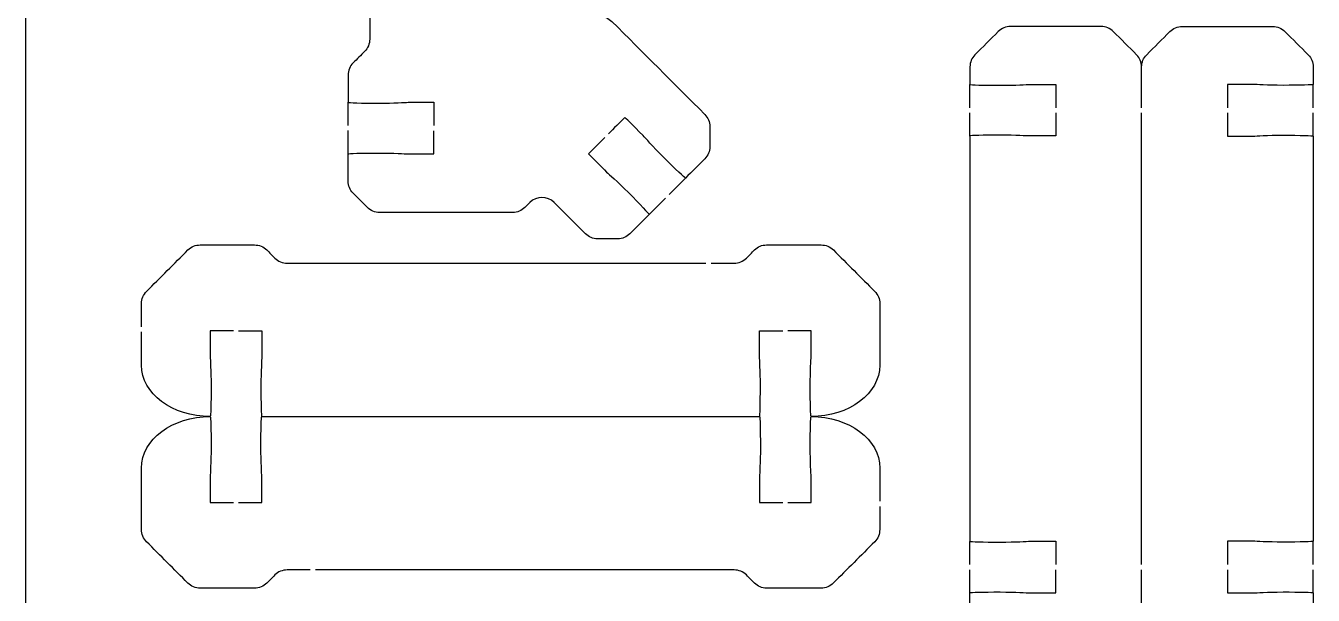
# Model space of a CAD drawing. Extents: x 0 to 400, y 230 to 450.
# Drawn here: x 135 to 210, y 276.9 to 310.1 of the extents above; entities that cross this region are included whole.
import ezdxf

# ---------------------------------------------------------------- set-up
doc = ezdxf.new("R2010")
doc.units = 0
doc.header["$MEASUREMENT"] = 0
doc.layers.add('DEFAULT', color=18, linetype='CONTINUOUS')

msp = doc.modelspace()

# ---------------------------------------------------------------- linework, layer by layer
at = {"layer": 'DEFAULT', "color": 1}
for points in [[(135.001, 242.147), (135.001, 437.847)], [(190.002, 305.341), (190.002, 306.689)], [(209.997, 305.341), (209.997, 306.689)], [(153.778, 304.304), (153.778, 305.655)], [(190.002, 303.69), (190.002, 305.041)], [(199.999, 278.731), (199.999, 305.041)], [(209.997, 303.69), (209.997, 305.041)], [(153.778, 302.653), (153.778, 304.004)], [(172.476, 300.282), (173.432, 301.238)], [(171.311, 299.118), (172.264, 300.071)], [(190.002, 278.731), (190.002, 280.082)], [(209.997, 278.731), (209.997, 280.082)], [(190.002, 277.084), (190.002, 278.431)], [(209.997, 277.084), (209.997, 278.431)]]:
    msp.add_lwpolyline(points, dxfattribs=at)
for points, knots in [([(160.033, 312.301), (160.033, 312.753), (160.033, 313.204), (160.033, 313.656), (160.533, 313.656), (161.033, 313.656), (161.532, 313.656), (161.744, 313.656), (162.316, 313.607), (163.282, 313.607), (164.249, 313.607), (165.032, 313.628), (165.032, 313.656), (165.032, 314.184), (165.032, 314.712), (165.032, 315.24), (165.032, 315.504), (164.927, 315.758), (164.74, 315.946), (164.602, 316.084), (164.465, 316.222), (164.327, 316.36), (164.139, 316.549), (163.884, 316.655), (163.618, 316.655), (161.895, 316.655), (160.171, 316.655), (158.447, 316.655), (158.182, 316.655), (157.927, 316.549), (157.74, 316.362), (156.936, 315.557), (156.131, 314.753), (155.327, 313.949), (155.14, 313.762), (155.034, 313.507), (155.034, 313.242), (155.034, 311.936), (155.034, 310.631), (155.034, 309.325), (155.034, 309.06), (154.929, 308.806), (154.742, 308.618), (154.518, 308.395), (154.295, 308.172), (154.071, 307.948), (153.884, 307.761), (153.778, 307.506), (153.778, 307.241), (153.778, 306.712), (153.778, 306.184), (153.778, 305.655), (153.778, 305.627), (154.562, 305.606), (155.528, 305.606), (156.495, 305.606), (157.066, 305.655), (157.278, 305.655), (157.779, 305.655), (158.28, 305.655), (158.781, 305.655), (158.781, 305.203), (158.781, 304.752), (158.781, 304.3)], [0, 0, 0, 0, 3.84, 3.84, 3.84, 8.09, 8.09, 8.09, 9.09, 9.09, 9.09, 10.09, 10.09, 10.09, 14.579, 14.579, 14.579, 15.579, 15.579, 15.579, 17.239289, 17.239289, 17.239289, 18.239289, 18.239289, 18.239289, 32.898289, 32.898289, 32.898289, 33.898289, 33.898289, 33.898289, 43.57151, 43.57151, 43.57151, 44.57151, 44.57151, 44.57151, 55.67351, 55.67351, 55.67351, 56.67351, 56.67351, 56.67351, 59.360516, 59.360516, 59.360516, 60.360516, 60.360516, 60.360516, 64.856516, 64.856516, 64.856516, 65.856516, 65.856516, 65.856516, 66.856516, 66.856516, 66.856516, 71.116516, 71.116516, 71.116516, 74.956516, 74.956516, 74.956516, 74.956516]), ([(160.033, 312.001), (160.033, 311.552), (160.033, 311.103), (160.033, 310.654), (160.533, 310.654), (161.033, 310.654), (161.532, 310.654), (161.744, 310.654), (162.316, 310.703), (163.282, 310.703), (164.249, 310.703), (164.884, 310.654), (165.032, 310.654), (166.168, 310.654), (167.303, 310.654), (168.438, 310.654), (168.704, 310.654), (168.958, 310.548), (169.145, 310.361), (170.949, 308.557), (172.753, 306.753), (174.557, 304.949), (174.744, 304.762), (174.85, 304.508), (174.85, 304.243), (174.85, 303.852), (174.85, 303.461), (174.85, 303.071), (174.85, 302.805), (174.744, 302.551), (174.557, 302.364), (174.183, 301.99), (173.809, 301.616), (173.435, 301.242), (173.396, 301.242), (172.832, 301.774), (172.165, 302.445), (171.481, 303.129), (171.11, 303.567), (170.962, 303.718), (170.345, 304.336), (169.9, 304.777), (169.9, 304.777), (169.582, 304.458), (169.263, 304.139), (168.944, 303.821)], [0, 0, 0, 0, 3.82, 3.82, 3.82, 8.07, 8.07, 8.07, 9.07, 9.07, 9.07, 10.07, 10.07, 10.07, 19.726, 19.726, 19.726, 20.726, 20.726, 20.726, 42.420036, 42.420036, 42.420036, 43.420036, 43.420036, 43.420036, 46.742036, 46.742036, 46.742036, 47.742036, 47.742036, 47.742036, 52.239235, 52.239235, 52.239235, 53.239235, 53.239235, 53.239235, 54.239235, 54.239235, 54.239235, 55.239235, 55.239235, 55.239235, 59.071754, 59.071754, 59.071754, 59.071754]), ([(199.999, 307.715), (199.999, 307.983), (199.897, 308.237), (199.707, 308.424), (199.255, 308.876), (198.803, 309.327), (198.352, 309.779), (198.165, 309.966), (197.911, 310.072), (197.646, 310.072), (195.884, 310.072), (194.121, 310.072), (192.358, 310.072), (192.094, 310.072), (191.84, 309.966), (191.649, 309.779), (191.198, 309.327), (190.746, 308.876), (190.294, 308.424), (190.107, 308.237), (190.002, 307.983), (190.002, 307.715), (190.002, 307.375), (190.002, 307.036), (190.002, 306.696), (190.002, 306.667), (190.785, 306.646), (191.751, 306.646), (192.718, 306.646), (193.29, 306.696), (193.501, 306.696), (194.001, 306.696), (194.501, 306.696), (195.001, 306.696), (195.001, 306.244), (195.001, 305.793), (195.001, 305.341)], [0, 0, 0, 0, 1, 1, 1, 6.43058, 6.43058, 6.43058, 7.43058, 7.43058, 7.43058, 22.42058, 22.42058, 22.42058, 23.42058, 23.42058, 23.42058, 28.85116, 28.85116, 28.85116, 29.85116, 29.85116, 29.85116, 32.74116, 32.74116, 32.74116, 33.74116, 33.74116, 33.74116, 34.74116, 34.74116, 34.74116, 38.99116, 38.99116, 38.99116, 42.83116, 42.83116, 42.83116, 42.83116]), ([(199.999, 305.341), (199.999, 306.132), (199.999, 306.924), (199.999, 307.715), (199.999, 307.983), (200.105, 308.237), (200.296, 308.424), (200.746, 308.875), (201.196, 309.325), (201.647, 309.775), (201.837, 309.962), (202.091, 310.068), (202.356, 310.068), (204.119, 310.068), (205.881, 310.068), (207.644, 310.068), (207.909, 310.068), (208.163, 309.962), (208.35, 309.775), (208.801, 309.325), (209.253, 308.875), (209.704, 308.424), (209.891, 308.237), (209.997, 307.983), (209.997, 307.715), (209.997, 307.374), (209.997, 307.033), (209.997, 306.692), (209.997, 306.664), (209.214, 306.643), (208.247, 306.643), (207.281, 306.643), (206.709, 306.692), (206.498, 306.692), (205.998, 306.692), (205.498, 306.692), (204.998, 306.692), (204.998, 306.242), (204.998, 305.791), (204.998, 305.341)], [0, 0, 0, 0, 6.73, 6.73, 6.73, 7.73, 7.73, 7.73, 13.146438, 13.146438, 13.146438, 14.146438, 14.146438, 14.146438, 29.136438, 29.136438, 29.136438, 30.136438, 30.136438, 30.136438, 35.559952, 35.559952, 35.559952, 36.559952, 36.559952, 36.559952, 39.459952, 39.459952, 39.459952, 40.459952, 40.459952, 40.459952, 41.459952, 41.459952, 41.459952, 45.709952, 45.709952, 45.709952, 49.539952, 49.539952, 49.539952, 49.539952]), ([(195.001, 305.041), (195.001, 304.592), (195.001, 304.143), (195.001, 303.694), (194.501, 303.694), (194.001, 303.694), (193.501, 303.694), (193.29, 303.694), (192.718, 303.743), (191.751, 303.743), (190.785, 303.743), (190.002, 303.722), (190.002, 303.694), (190.002, 295.824), (190.002, 287.955), (190.002, 280.086), (190.002, 280.057), (190.785, 280.036), (191.751, 280.036), (192.718, 280.036), (193.29, 280.086), (193.501, 280.086), (194.001, 280.086), (194.501, 280.086), (195.001, 280.086), (195.001, 279.634), (195.001, 279.183), (195.001, 278.731)], [0, 0, 0, 0, 3.82, 3.82, 3.82, 8.07, 8.07, 8.07, 9.07, 9.07, 9.07, 10.07, 10.07, 10.07, 76.99, 76.99, 76.99, 77.99, 77.99, 77.99, 78.99, 78.99, 78.99, 83.24, 83.24, 83.24, 87.08, 87.08, 87.08, 87.08]), ([(204.998, 305.041), (204.998, 304.591), (204.998, 304.14), (204.998, 303.69), (205.498, 303.69), (205.998, 303.69), (206.498, 303.69), (206.709, 303.69), (207.281, 303.739), (208.247, 303.739), (209.214, 303.739), (209.997, 303.718), (209.997, 303.69), (209.997, 295.822), (209.997, 287.954), (209.997, 280.086), (209.997, 280.057), (209.214, 280.036), (208.247, 280.036), (207.281, 280.036), (206.709, 280.086), (206.498, 280.086), (205.998, 280.086), (205.498, 280.086), (204.998, 280.086), (204.998, 279.634), (204.998, 279.183), (204.998, 278.731)], [0, 0, 0, 0, 3.83, 3.83, 3.83, 8.08, 8.08, 8.08, 9.08, 9.08, 9.08, 10.08, 10.08, 10.08, 76.99, 76.99, 76.99, 77.99, 77.99, 77.99, 78.99, 78.99, 78.99, 83.24, 83.24, 83.24, 87.08, 87.08, 87.08, 87.08]), ([(168.733, 303.605), (168.415, 303.288), (168.098, 302.97), (167.78, 302.653), (168.133, 302.3), (168.486, 301.947), (168.839, 301.595), (168.99, 301.443), (169.428, 301.076), (170.112, 300.392), (170.782, 299.718), (171.315, 299.157), (171.311, 299.118), (170.938, 298.744), (170.564, 298.37), (170.19, 297.996), (170.002, 297.809), (169.748, 297.703), (169.483, 297.703), (169.092, 297.703), (168.701, 297.703), (168.311, 297.703), (168.045, 297.703), (167.791, 297.809), (167.604, 297.996), (166.995, 298.605), (166.386, 299.214), (165.778, 299.822), (165.387, 300.213), (164.754, 300.213), (164.364, 299.822), (164.267, 299.725), (164.17, 299.628), (164.072, 299.531), (163.885, 299.343), (163.631, 299.238), (163.366, 299.238), (160.779, 299.238), (158.193, 299.238), (155.607, 299.238), (155.342, 299.238), (155.088, 299.343), (154.9, 299.531), (154.624, 299.807), (154.348, 300.083), (154.071, 300.36), (153.884, 300.547), (153.778, 300.802), (153.778, 301.067), (153.778, 301.595), (153.778, 302.124), (153.778, 302.653), (153.778, 302.681), (154.562, 302.702), (155.528, 302.702), (156.495, 302.702), (157.066, 302.653), (157.278, 302.653), (157.779, 302.653), (158.28, 302.653), (158.781, 302.653), (158.781, 303.102), (158.781, 303.551), (158.781, 304)], [0, 0, 0, 0, 3.818377, 3.818377, 3.818377, 8.061017, 8.061017, 8.061017, 9.061017, 9.061017, 9.061017, 10.071017, 10.071017, 10.071017, 14.568216, 14.568216, 14.568216, 15.568216, 15.568216, 15.568216, 18.890216, 18.890216, 18.890216, 19.890216, 19.890216, 19.890216, 27.210186, 27.210186, 27.210186, 28.210186, 28.210186, 28.210186, 29.378326, 29.378326, 29.378326, 30.378326, 30.378326, 30.378326, 52.370326, 52.370326, 52.370326, 53.370326, 53.370326, 53.370326, 56.693728, 56.693728, 56.693728, 57.693728, 57.693728, 57.693728, 62.189728, 62.189728, 62.189728, 63.189728, 63.189728, 63.189728, 64.189728, 64.189728, 64.189728, 68.449728, 68.449728, 68.449728, 72.269728, 72.269728, 72.269728, 72.269728]), ([(141.746, 292.586), (141.746, 293.035), (141.746, 293.484), (141.746, 293.934), (141.746, 294.198), (141.848, 294.452), (142.039, 294.643), (142.842, 295.447), (143.645, 296.251), (144.448, 297.056), (144.639, 297.243), (144.893, 297.348), (145.158, 297.348), (146.216, 297.348), (147.274, 297.348), (148.333, 297.348), (148.597, 297.348), (148.851, 297.243), (149.042, 297.056), (149.199, 296.897), (149.357, 296.738), (149.514, 296.579), (149.705, 296.389), (149.959, 296.287), (150.223, 296.287), (158.355, 296.287), (166.486, 296.287), (174.618, 296.287)], [0, 0, 0, 0, 3.82, 3.82, 3.82, 4.82, 4.82, 4.82, 14.486152, 14.486152, 14.486152, 15.486152, 15.486152, 15.486152, 24.486152, 24.486152, 24.486152, 25.486152, 25.486152, 25.486152, 27.388283, 27.388283, 27.388283, 28.388283, 28.388283, 28.388283, 97.538283, 97.538283, 97.538283, 97.538283]), ([(174.918, 296.287), (175.367, 296.287), (175.816, 296.287), (176.265, 296.287), (176.534, 296.287), (176.788, 296.389), (176.975, 296.579), (177.133, 296.738), (177.292, 296.897), (177.451, 297.056), (177.638, 297.243), (177.892, 297.348), (178.156, 297.348), (179.216, 297.348), (180.275, 297.348), (181.335, 297.348), (181.603, 297.348), (181.857, 297.243), (182.044, 297.056), (182.848, 296.251), (183.653, 295.447), (184.457, 294.643), (184.644, 294.452), (184.75, 294.198), (184.75, 293.934), (184.75, 292.868), (184.746, 291.224), (184.746, 290.349), (184.743, 288.691), (182.958, 287.351), (180.746, 287.351), (180.718, 287.351), (180.696, 288.134), (180.696, 289.101), (180.696, 290.067), (180.746, 290.639), (180.746, 290.85), (180.746, 291.35), (180.746, 291.85), (180.746, 292.35), (180.295, 292.35), (179.845, 292.35), (179.395, 292.35)], [0, 0, 0, 0, 3.82, 3.82, 3.82, 4.82, 4.82, 4.82, 6.729188, 6.729188, 6.729188, 7.729188, 7.729188, 7.729188, 16.739188, 16.739188, 16.739188, 17.739188, 17.739188, 17.739188, 27.412409, 27.412409, 27.412409, 28.412409, 28.412409, 28.412409, 29.412409, 29.412409, 29.412409, 30.412409, 30.412409, 30.412409, 31.412409, 31.412409, 31.412409, 32.412409, 32.412409, 32.412409, 36.662409, 36.662409, 36.662409, 40.492409, 40.492409, 40.492409, 40.492409]), ([(147.094, 292.35), (146.645, 292.35), (146.196, 292.35), (145.747, 292.35), (145.747, 291.85), (145.747, 291.35), (145.747, 290.85), (145.747, 290.639), (145.796, 290.067), (145.796, 289.101), (145.796, 288.134), (145.775, 287.351), (145.747, 287.351), (143.535, 287.351), (141.746, 288.691), (141.746, 290.349), (141.746, 290.994), (141.746, 291.638), (141.746, 292.283)], [0, 0, 0, 0, 3.82, 3.82, 3.82, 8.07, 8.07, 8.07, 9.07, 9.07, 9.07, 10.07, 10.07, 10.07, 11.07, 11.07, 11.07, 16.55, 16.55, 16.55, 16.55]), ([(147.394, 292.35), (147.846, 292.35), (148.297, 292.35), (148.749, 292.35), (148.749, 291.85), (148.749, 291.35), (148.749, 290.85), (148.749, 290.639), (148.699, 290.067), (148.699, 289.101), (148.699, 288.134), (148.721, 287.351), (148.749, 287.351)], [0, 0, 0, 0, 3.84, 3.84, 3.84, 8.09, 8.09, 8.09, 9.09, 9.09, 9.09, 10.09, 10.09, 10.09, 10.09]), ([(177.744, 287.351), (177.772, 287.351), (177.793, 288.134), (177.793, 289.101), (177.793, 290.067), (177.744, 290.639), (177.744, 290.85), (177.744, 291.35), (177.744, 291.85), (177.744, 292.35), (178.193, 292.35), (178.642, 292.35), (179.091, 292.35)], [0, 0, 0, 0, 1, 1, 1, 2, 2, 2, 6.25, 6.25, 6.25, 10.07, 10.07, 10.07, 10.07]), ([(151.575, 278.415), (151.124, 278.415), (150.674, 278.415), (150.223, 278.415), (149.959, 278.415), (149.705, 278.309), (149.514, 278.122), (149.357, 277.963), (149.199, 277.805), (149.042, 277.646), (148.851, 277.455), (148.597, 277.353), (148.333, 277.353), (147.273, 277.353), (146.213, 277.353), (145.154, 277.353), (144.889, 277.353), (144.635, 277.455), (144.445, 277.646), (143.642, 278.45), (142.839, 279.254), (142.035, 280.059), (141.845, 280.246), (141.739, 280.5), (141.743, 280.764), (141.743, 281.83), (141.746, 283.474), (141.746, 284.352), (141.75, 286.01), (143.535, 287.351), (145.747, 287.351), (145.775, 287.351), (145.796, 286.568), (145.796, 285.601), (145.796, 284.634), (145.747, 284.063), (145.747, 283.851), (145.747, 283.351), (145.747, 282.852), (145.747, 282.352), (146.196, 282.352), (146.645, 282.352), (147.094, 282.352)], [0, 0, 0, 0, 3.83, 3.83, 3.83, 4.83, 4.83, 4.83, 6.73213, 6.73213, 6.73213, 7.73213, 7.73213, 7.73213, 16.74213, 16.74213, 16.74213, 17.74213, 17.74213, 17.74213, 27.408283, 27.408283, 27.408283, 28.408283, 28.408283, 28.408283, 29.408283, 29.408283, 29.408283, 30.408283, 30.408283, 30.408283, 31.408283, 31.408283, 31.408283, 32.408283, 32.408283, 32.408283, 36.658283, 36.658283, 36.658283, 40.478283, 40.478283, 40.478283, 40.478283]), ([(147.394, 282.352), (147.846, 282.352), (148.297, 282.352), (148.749, 282.352), (148.749, 282.852), (148.749, 283.351), (148.749, 283.851), (148.749, 284.063), (148.699, 284.634), (148.699, 285.601), (148.699, 286.568), (148.721, 287.351), (148.749, 287.351), (158.414, 287.351), (168.079, 287.351), (177.744, 287.351), (177.772, 287.351), (177.793, 286.568), (177.793, 285.601), (177.793, 284.634), (177.744, 284.063), (177.744, 283.851), (177.744, 283.351), (177.744, 282.852), (177.744, 282.352), (178.193, 282.352), (178.642, 282.352), (179.091, 282.352)], [0, 0, 0, 0, 3.84, 3.84, 3.84, 8.09, 8.09, 8.09, 9.09, 9.09, 9.09, 10.09, 10.09, 10.09, 92.28, 92.28, 92.28, 93.28, 93.28, 93.28, 94.28, 94.28, 94.28, 98.53, 98.53, 98.53, 102.35, 102.35, 102.35, 102.35]), ([(179.395, 282.352), (179.845, 282.352), (180.295, 282.352), (180.746, 282.352), (180.746, 282.852), (180.746, 283.351), (180.746, 283.851), (180.746, 284.063), (180.696, 284.634), (180.696, 285.601), (180.696, 286.568), (180.718, 287.351), (180.746, 287.351), (182.958, 287.351), (184.746, 286.01), (184.746, 284.352), (184.746, 283.707), (184.746, 283.061), (184.746, 282.415)], [0, 0, 0, 0, 3.83, 3.83, 3.83, 8.08, 8.08, 8.08, 9.08, 9.08, 9.08, 10.08, 10.08, 10.08, 11.08, 11.08, 11.08, 16.57, 16.57, 16.57, 16.57]), ([(184.746, 282.116), (184.746, 281.665), (184.746, 281.215), (184.746, 280.764), (184.746, 280.5), (184.64, 280.246), (184.453, 280.059), (183.649, 279.254), (182.845, 278.45), (182.04, 277.646), (181.853, 277.455), (181.599, 277.353), (181.331, 277.353), (180.273, 277.353), (179.215, 277.353), (178.156, 277.353), (177.892, 277.353), (177.638, 277.455), (177.451, 277.646), (177.292, 277.805), (177.133, 277.963), (176.975, 278.122), (176.788, 278.309), (176.534, 278.415), (176.265, 278.415), (168.135, 278.415), (160.005, 278.415), (151.874, 278.415)], [0, 0, 0, 0, 3.83, 3.83, 3.83, 4.83, 4.83, 4.83, 14.503221, 14.503221, 14.503221, 15.503221, 15.503221, 15.503221, 24.503221, 24.503221, 24.503221, 25.503221, 25.503221, 25.503221, 27.412409, 27.412409, 27.412409, 28.412409, 28.412409, 28.412409, 97.552409, 97.552409, 97.552409, 97.552409]), ([(199.999, 276.06), (199.999, 275.796), (199.894, 275.542), (199.707, 275.351), (199.255, 274.901), (198.803, 274.451), (198.352, 274), (198.165, 273.813), (197.911, 273.707), (197.646, 273.707), (195.884, 273.707), (194.121, 273.707), (192.358, 273.707), (192.094, 273.707), (191.84, 273.813), (191.649, 274), (191.199, 274.451), (190.748, 274.901), (190.298, 275.351), (190.107, 275.542), (190.002, 275.796), (190.002, 276.06), (190.002, 276.402), (190.002, 276.743), (190.002, 277.084), (190.002, 277.112), (190.785, 277.133), (191.751, 277.133), (192.718, 277.133), (193.29, 277.084), (193.501, 277.084), (194.001, 277.084), (194.501, 277.084), (195.001, 277.084), (195.001, 277.533), (195.001, 277.982), (195.001, 278.431)], [0, 0, 0, 0, 1, 1, 1, 6.423514, 6.423514, 6.423514, 7.423514, 7.423514, 7.423514, 22.413514, 22.413514, 22.413514, 23.413514, 23.413514, 23.413514, 28.829952, 28.829952, 28.829952, 29.829952, 29.829952, 29.829952, 32.729952, 32.729952, 32.729952, 33.729952, 33.729952, 33.729952, 34.729952, 34.729952, 34.729952, 38.979952, 38.979952, 38.979952, 42.799952, 42.799952, 42.799952, 42.799952]), ([(204.998, 278.431), (204.998, 277.982), (204.998, 277.533), (204.998, 277.084), (205.498, 277.084), (205.998, 277.084), (206.498, 277.084), (206.709, 277.084), (207.281, 277.133), (208.247, 277.133), (209.214, 277.133), (209.997, 277.112), (209.997, 277.084), (209.997, 276.743), (209.997, 276.402), (209.997, 276.06), (209.997, 275.796), (209.895, 275.542), (209.704, 275.355), (209.253, 274.903), (208.801, 274.452), (208.35, 274), (208.163, 273.81), (207.909, 273.707), (207.644, 273.707), (205.881, 273.707), (204.119, 273.707), (202.356, 273.707), (202.091, 273.707), (201.837, 273.81), (201.647, 274), (201.195, 274.452), (200.744, 274.903), (200.292, 275.355), (200.105, 275.542), (199.999, 275.796), (199.999, 276.06), (199.999, 276.851), (199.999, 277.641), (199.999, 278.431)], [0, 0, 0, 0, 3.82, 3.82, 3.82, 8.07, 8.07, 8.07, 9.07, 9.07, 9.07, 10.07, 10.07, 10.07, 12.97, 12.97, 12.97, 13.97, 13.97, 13.97, 19.40058, 19.40058, 19.40058, 20.40058, 20.40058, 20.40058, 35.39058, 35.39058, 35.39058, 36.39058, 36.39058, 36.39058, 41.82116, 41.82116, 41.82116, 42.82116, 42.82116, 42.82116, 49.54116, 49.54116, 49.54116, 49.54116])]:
    msp.add_open_spline(points, degree=3, knots=knots, dxfattribs=at)

doc.saveas('drawing.dxf')
